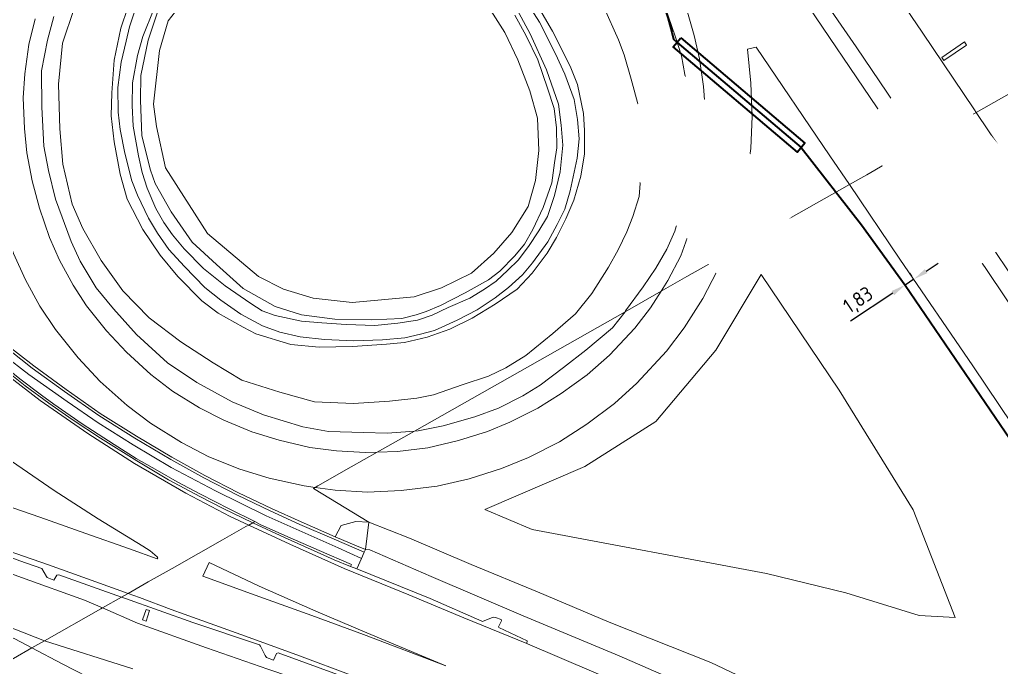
# Model space of a CAD drawing. Header units: metres. Extents: x 112942 to 118371, y 496117 to 499046.
# Drawn here: x 117826.4 to 117994.8, y 496371.1 to 496482.3 of the extents above; entities that cross this region are included whole.
import ezdxf

# ---------------------------------------------------------------- set-up
doc = ezdxf.new("R2010")
doc.units = ezdxf.units.M
doc.linetypes.add('XX-AFBREEK', pattern=[7, 4, -1, 1, -1])
for name, color, linetype, lineweight in [('B-WE-OG-TOPOKAART-G', 7, 'Continuous', 18), ('N-WE-KL-DATA_GLASVEZEL-G', 90, 'KL-GLASVEZEL-N', 35), ('N-WE-KL-DATA_GLASVEZEL-M', 7, 'Continuous', 18), ('N-WE-KL-DATA_GLASVEZEL_MANTELBUIS-G', 90, 'Continuous', 35), ('X-XX-AL-AFBREEKLIJN-G', 7, 'XX-AFBREEK', 18)]:
    doc.layers.add(name, color=color, linetype=linetype, lineweight=lineweight)
doc.styles.add('ISO', font='isocp.shx')
doc.linetypes.add('KL-GLASVEZEL-N', pattern='A,4,-1,[101,NLCS.SHX,S=0.5,R=0,X=0,Y=0],-1,4,-1,["G",Standard,S=1,R=0,X=-0.25,Y=-0.5],-1.5', length=12.5)
doc.dimstyles.new('ISO', dxfattribs={"dimtxt": 2.5, "dimasz": 2.5, "dimexe": 1.25, "dimexo": 0.625, "dimtad": 1, "dimtxsty": 'ISO', "dimcen": 2.5, "dimadec": 0, "dimazin": 0, "dimtfac": 1, "dimtmove": 0, "dimatfit": 3, "dimfxl": 0, "dimarcsym": 0})

# ---------------------------------------------------------------- blocks, each defined once
blk = doc.blocks.new('*D2')
at = {"layer": 'Defpoints', "color": 0, "transparency": 16777216}
for p in [(117978.26, 496436.7, 1.84), (117978.26, 496436.7), (117979.79, 496437.71, 3.49)]:
    blk.add_point(p, dxfattribs=at)
at = {"layer": 'N-WE-KL-DATA_GLASVEZEL-M', "color": 0, "lineweight": -2, "transparency": 16777216}
for p, q in [((117981.88, 496439.08), (117983.97, 496440.46)), ((117979.45, 496438.23), (117979.1, 496438.75)), ((117977.92, 496437.22), (117977.57, 496437.74)), ((117979.79, 496437.71), (117978.26, 496436.7)), ((117976.18, 496435.32), (117968.89, 496430.51))]:
    blk.add_line(p, q, dxfattribs=at)
at = {"layer": 'N-WE-KL-DATA_GLASVEZEL-M', "color": 0, "transparency": 16777216}
for points in [[(117981.65, 496439.43), (117982.11, 496438.74), (117979.79, 496437.71)], [(117975.95, 496435.67), (117976.41, 496434.97), (117978.26, 496436.7)]]:
    blk.add_solid(points, dxfattribs=at)
at = {"layer": 'N-WE-KL-DATA_GLASVEZEL-M', "color": 0, "transparency": 16777216, "insert": (117970.35, 496433.95), "char_height": 2.5, "attachment_point": 5, "rotation": 33.4345, "style": 'ISO'}
blk.add_mtext('1,83', dxfattribs=at)

msp = doc.modelspace()

# ---------------------------------------------------------------- linework, layer by layer
at = {"layer": 'B-WE-OG-TOPOKAART-G', "elevation": -1.422}
for points in [[(117845.996, 496483.412), (117845.203, 496481.023), (117844.622, 496478.557), (117843.785, 496474.99), (117843.233, 496470.624), (117843.274, 496466.388), (117843.598, 496463.425), (117844.384, 496459.342), (117845.634, 496454.611), (117846.607, 496452.145), (117848.484, 496448.161), (117849.994, 496445.582), (117851.943, 496442.794), (117854.663, 496439.874), (117858.109, 496436.281), (117860.897, 496434.076), (117864.319, 496431.69), (117868.031, 496429.71), (117871.028, 496428.581), (117874.495, 496427.808), (117878.65, 496427.342), (117883.684, 496427.093), (117888.596, 496427.281), (117892.459, 496427.641), (117895.138, 496428.274), (117897.529, 496428.865), (117901.452, 496430.683), (117904.851, 496432.425), (117907.95, 496434.496), (117910.239, 496436.261), (117912.651, 496438.442), (117914.326, 496440.53), (117916.989, 496444.136), (117918.591, 496447.081), (117919.906, 496449.729), (117920.835, 496452.885), (117921.991, 496458.495), (117922.379, 496461.826), (117922.088, 496465.13), (117921.485, 496468.542), (117919.907, 496472.909), (117918.282, 496476.386), (117915.575, 496481.822), (117911.807, 496487.801)], [(117911.807, 496487.801), (117915.575, 496481.822), (117918.282, 496476.386), (117919.907, 496472.909), (117921.485, 496468.542), (117922.088, 496465.13), (117922.379, 496461.826), (117921.991, 496458.495), (117920.835, 496452.885), (117919.906, 496449.729), (117918.591, 496447.081), (117916.989, 496444.136), (117914.326, 496440.53), (117912.651, 496438.442), (117910.239, 496436.261), (117907.95, 496434.496), (117904.851, 496432.425), (117901.452, 496430.683), (117901.452, 496430.683), (117897.529, 496428.865), (117895.138, 496428.274), (117892.459, 496427.641), (117888.596, 496427.281), (117883.684, 496427.093), (117878.65, 496427.342), (117874.495, 496427.808), (117871.028, 496428.581), (117868.031, 496429.71), (117864.319, 496431.69), (117860.897, 496434.076), (117858.109, 496436.281), (117854.663, 496439.874), (117851.943, 496442.794), (117849.994, 496445.582), (117848.484, 496448.161), (117846.607, 496452.145), (117845.634, 496454.611), (117844.384, 496459.342), (117843.598, 496463.425), (117843.274, 496466.388), (117843.233, 496470.624), (117843.785, 496474.99), (117844.622, 496478.557), (117845.203, 496481.023), (117845.996, 496483.412)], [(117911.666, 496484.082), (117913.944, 496479.843), (117916.779, 496473.618), (117918.823, 496467.756), (117919.248, 496464.119), (117919.554, 496460.685), (117919.092, 496456.118), (117918.132, 496452.054), (117916.922, 496448.444), (117915.42, 496446.023), (117913.654, 496443.291), (117911.867, 496440.945), (117910.117, 496439.265), (117908.128, 496437.388), (117906.128, 496435.997), (117903.582, 496434.433), (117899.9, 496432.828), (117897.111, 496431.542), (117897.111, 496431.542), (117894.639, 496430.687), (117891.241, 496430.141), (117887.305, 496429.732), (117882.396, 496429.93), (117878.203, 496430.217), (117874.698, 496430.492), (117870.198, 496431.485), (117868.001, 496432.287), (117866.044, 496433.512), (117861.615, 496436.534), (117857.885, 496439.544), (117854.577, 496442.897), (117852.599, 496445.343), (117851.08, 496447.454), (117849.712, 496449.817), (117848.228, 496453.309), (117847.394, 496456.037), (117846.741, 496458.9), (117845.861, 496463.97), (117845.675, 496467.532), (117845.748, 496471.385), (117846.57, 496476.09), (117847.51, 496479.39), (117849.4, 496484.061)], [(117849.4, 496484.061), (117847.51, 496479.39), (117846.57, 496476.09), (117845.748, 496471.385), (117845.675, 496467.532), (117845.861, 496463.97), (117846.741, 496458.9), (117847.394, 496456.037), (117848.228, 496453.309), (117849.712, 496449.817), (117851.08, 496447.454), (117852.599, 496445.343), (117854.577, 496442.897), (117857.885, 496439.544), (117861.615, 496436.534), (117866.044, 496433.512), (117868.001, 496432.287), (117870.198, 496431.485), (117874.698, 496430.492), (117878.203, 496430.217), (117882.396, 496429.93), (117887.305, 496429.732), (117891.241, 496430.141), (117894.639, 496430.687), (117897.111, 496431.542), (117899.9, 496432.828), (117903.582, 496434.433), (117906.128, 496435.997), (117908.128, 496437.388), (117910.117, 496439.265), (117911.867, 496440.945), (117913.654, 496443.291), (117915.42, 496446.023), (117916.922, 496448.444), (117918.132, 496452.054), (117919.092, 496456.118), (117919.554, 496460.685), (117919.248, 496464.119), (117918.823, 496467.756), (117916.779, 496473.618), (117913.944, 496479.843), (117911.666, 496484.082)]]:
    msp.add_lwpolyline(points, dxfattribs=at)
at = {"layer": 'B-WE-OG-TOPOKAART-G', "elevation": 5.315}
for points in [[(117847.442, 496379.199), (117848.057, 496379.004), (117848.663, 496380.83), (117848.09, 496381.02), (117847.442, 496379.199)], [(117848.09, 496381.02), (117848.663, 496380.83), (117848.057, 496379.004), (117847.442, 496379.199), (117848.09, 496381.02)]]:
    msp.add_lwpolyline(points, close=True, dxfattribs=at)
at = {"layer": 'B-WE-OG-TOPOKAART-G'}
for points in [[(117959.703, 496492.318, 4.676), (117963.602, 496486.728, 4.634), (117969.855, 496477.618, 4.525), (117980.657, 496461.674, 4.226), (117981.119, 496460.992, 4.212), (117979.562, 496460.108, 16.053), (117978.596, 496459.56, 3.972), (117973.494, 496467.112, 4.108), (117960.635, 496486.178, 4.447), (117956.163, 496492.812, 4.572), (117948.062, 496504.877, 4.777), (117938.477, 496518.977, 5.017), (117929.349, 496532.335, 5.257), (117922.287, 496542.449, 5.417), (117922.085, 496542.735, 5.436), (117923.687, 496543.838, 5.342), (117925.665, 496540.93, 5.315), (117931.282, 496533.019, 5.246), (117936.454, 496525.704, 5.123), (117941.286, 496518.582, 5.015), (117946.552, 496510.787, 4.994), (117953.914, 496499.746, 4.853), (117959.156, 496491.964, 4.715), (117959.703, 496492.318, 4.676)], [(118061.227, 496506.434, 2.054), (117990.489, 496466.306, 3.96), (117990.183, 496466.761, 3.97), (117981.183, 496480.11, 4.262), (117973.791, 496491.106, 4.494)], [(118079.597, 496349.583, 2.388), (118082.203, 496342.943, 2.348), (118085.097, 496336.734, 2.231), (118090.782, 496324.394, 2.117), (118096.745, 496313.093, 1.939), (118103.953, 496300.368, 1.732), (118104.011, 496300.1, 1.667), (118103.085, 496299.487, 1.67), (118102.288, 496298.927, 1.393), (118100.875, 496297.919, 1.59), (118092.062, 496311.954, 1.661), (118084.788, 496323.915, 1.765), (118073.616, 496341.629, 1.97), (118063.945, 496356.775, 2.099), (118054.212, 496371.612, 2.302), (118043.842, 496387.135, 2.486), (118033.307, 496402.733, 2.709), (118021.927, 496419.668, 3.019), (118011.528, 496435.048, 3.283), (118000.702, 496451.113, 3.61), (117990.489, 496466.306, 3.96), (118061.227, 496506.434, 2.054)], [(117894.071, 496434.694, -1.032), (117883.39, 496433.687, -1.032), (117876.75, 496434.452, -1.032), (117871.627, 496435.991, -0.915), (117867.361, 496438.156, -0.915), (117858.594, 496445.52, -0.804), (117851.383, 496456.838, -0.906), (117849.821, 496463.89, -1.005), (117849.317, 496467.74, -1.029), (117850.353, 496476.971, -1.029), (117851.865, 496482.061, -1.029), (117858.743, 496490.955, -1.098)], [(117858.743, 496490.955, -1.098), (117851.865, 496482.061, -1.029), (117850.353, 496476.971, -1.029), (117849.317, 496467.74, -1.029), (117849.821, 496463.89, -1.005), (117851.383, 496456.838, -0.906), (117858.594, 496445.52, -0.804)], [(117973.791, 496491.106, 4.494), (117981.183, 496480.11, 4.262), (117990.183, 496466.761, 3.97), (117990.489, 496466.306, 3.96)], [(117858.594, 496445.52, -0.804), (117867.361, 496438.156, -0.915), (117871.627, 496435.991, -0.915), (117876.75, 496434.452, -1.032), (117883.39, 496433.687, -1.032), (117894.071, 496434.694, -1.032), (117898.759, 496436.223, -1.032), (117903.911, 496438.708, -0.993), (117907.738, 496442.195, -0.99), (117910.83, 496445.73, -1.029), (117913.593, 496450.157, -0.876), (117914.875, 496454.656, -0.798), (117915.412, 496459.819, -0.81), (117915.19, 496465.34, -0.939), (117913.922, 496470.036, -0.975), (117911.82, 496475.35, -1.011), (117909.602, 496480.07, -0.897), (117903.901, 496489.125, -0.81)], [(117903.901, 496489.125, -0.81), (117909.602, 496480.07, -0.897), (117911.82, 496475.35, -1.011), (117913.922, 496470.036, -0.975), (117915.19, 496465.34, -0.939), (117915.412, 496459.819, -0.81), (117914.875, 496454.656, -0.798), (117913.593, 496450.157, -0.876), (117910.83, 496445.73, -1.029), (117907.738, 496442.195, -0.99), (117903.911, 496438.708, -0.993), (117898.759, 496436.223, -1.032), (117894.071, 496434.694, -1.032)], [(117914.403, 496486.096, -1.017), (117917.787, 496480.301, -0.972), (117920.835, 496474.274, -0.957), (117922.08, 496471.099, -0.954), (117923.121, 496466.171, -1.026), (117923.291, 496463.247, -1.002), (117923.254, 496459.207, -0.966), (117922.63, 496455.382, -1.014), (117921.415, 496451.253, -0.975), (117920.089, 496448.084, -0.939), (117918.479, 496444.887, -0.951), (117916.852, 496442.176, -0.951), (117914.28, 496438.732, -0.984), (117911.733, 496436.01, -0.975), (117907.941, 496433.395, -1.014), (117903.996, 496430.997, -1.035), (117900.158, 496429.096, -1.026), (117896.279, 496427.762, -1.047), (117892.377, 496426.852, -1.005), (117889.293, 496426.541, -0.987), (117883.488, 496426.148, -1.092), (117877.757, 496426.037, -1.086), (117872.918, 496426.503, -0.906), (117866.913, 496428.301, -0.825), (117864.686, 496429.439, -0.825), (117860.403, 496431.855, -0.798), (117857.596, 496433.987, -0.834), (117853.532, 496438.148, -0.882), (117850.485, 496441.803, -0.852), (117847.491, 496446.24, -0.831), (117844.834, 496451.432, -0.816), (117843.595, 496455.721, -0.837), (117842.591, 496461.301, -0.864), (117842.045, 496465.761, -0.903), (117842.196, 496469.681, -0.93), (117842.554, 496475.33, -0.915), (117843.731, 496480.824, -0.984), (117844.898, 496484.322, -0.993)], [(117844.898, 496484.322, -0.993), (117843.731, 496480.824, -0.984), (117842.554, 496475.33, -0.915), (117842.196, 496469.681, -0.93), (117842.045, 496465.761, -0.903), (117842.591, 496461.301, -0.864), (117843.595, 496455.721, -0.837), (117844.834, 496451.432, -0.816), (117847.491, 496446.24, -0.831), (117850.485, 496441.803, -0.852), (117853.532, 496438.148, -0.882), (117857.596, 496433.987, -0.834), (117860.403, 496431.855, -0.798), (117864.686, 496429.439, -0.825), (117866.913, 496428.301, -0.825), (117872.918, 496426.503, -0.906), (117877.757, 496426.037, -1.086), (117883.488, 496426.148, -1.092), (117889.293, 496426.541, -0.987), (117892.377, 496426.852, -1.005), (117896.279, 496427.762, -1.047), (117900.158, 496429.096, -1.026), (117903.996, 496430.997, -1.035), (117907.941, 496433.395, -1.014), (117911.733, 496436.01, -0.975), (117914.28, 496438.732, -0.984), (117916.852, 496442.176, -0.951), (117918.479, 496444.887, -0.951), (117920.089, 496448.084, -0.939), (117921.415, 496451.253, -0.975), (117922.63, 496455.382, -1.014), (117923.254, 496459.207, -0.966), (117923.291, 496463.247, -1.002), (117923.121, 496466.171, -1.026), (117922.08, 496471.099, -0.954), (117920.835, 496474.274, -0.957), (117917.787, 496480.301, -0.972), (117914.403, 496486.096, -1.017)], [(117960.635, 496486.178, 4.447), (117973.494, 496467.112, 4.108), (117978.596, 496459.56, 3.972)], [(117990.489, 496466.306, 3.96), (117987.758, 496464.757, 4.03), (117984.815, 496463.088, 4.121), (117981.702, 496461.322, 4.197), (117981.119, 496460.992, 4.212), (117980.657, 496461.674, 4.226), (117969.855, 496477.618, 4.525), (117963.602, 496486.728, 4.634)], [(117822.447, 496483.84, 0.751), (117821.359, 496478.909, 0.811), (117820.598, 496473.393, 0.873), (117820.375, 496468.6, 0.936), (117820.451, 496462.861, 1.003), (117821.027, 496457.717, 1.071), (117821.915, 496452.883, 1.113), (117823.231, 496447.947, 1.164), (117825.305, 496442.11, 1.236), (117827.371, 496437.605, 1.309), (117829.829, 496433.091, 1.397), (117832.506, 496429.058, 1.439), (117836.396, 496424.214, 1.508), (117840.182, 496420.142, 1.584), (117844.812, 496415.997, 1.664), (117848.824, 496413.007, 1.738), (117854.132, 496409.677, 1.839), (117858.839, 496407.228, 1.901), (117864.149, 496405.074, 1.995), (117869.182, 496403.556, 2.063), (117875.191, 496402.196, 2.167), (117877.038, 496401.949, 2.198)], [(117937.141, 496484.429, 3.665), (117938.804, 496479.449, 3.596), (117939.907, 496476.027, 3.548), (117940.789, 496471.261, 3.446), (117941.229, 496467.271, 3.365), (117941.411, 496463.036, 3.317), (117941.253, 496459.658, 3.245), (117940.851, 496454.635, 3.164), (117940.072, 496450.578, 3.086), (117938.763, 496445.973, 3.056), (117937.418, 496442.884, 2.999), (117935.512, 496439.618, 2.927), (117933.36, 496436.417, 2.798), (117930.326, 496432.253, 2.735), (117930.222, 496432.119, 2.732), (117894.096, 496411.625, 1.773), (117889.443, 496411.266, 1.643), (117885.344, 496411.354, 1.511), (117879.341, 496411.539, 1.484), (117874.975, 496412.373, 1.409), (117868.181, 496414.415, 1.229), (117862.83, 496416.635, 1.082), (117856.749, 496419.985, 1.022), (117851.71, 496423.332, 0.947), (117846.426, 496428.185, 0.812), (117842.482, 496432.598, 0.776), (117839.507, 496436.23, 0.725), (117836.73, 496440.78, 0.701), (117835.224, 496444.177, 0.626), (117832.53, 496451.456, 0.479), (117831.288, 496456.383, 0.452), (117830.506, 496460.555, 0.413), (117830.2, 496467.215, 0.296), (117830.11, 496473.494, 0.251), (117831.169, 496478.736, 0.146), (117832.226, 496482.779, 0.116)], [(117926.644, 496484.277, -0.339), (117929.093, 496478.788, -0.288), (117930.098, 496476.215, -0.354), (117931.304, 496472.019, -0.348), (117932.537, 496467.411, -0.351), (117933.112, 496462.653, -0.384), (117933.293, 496459.382, -0.357), (117932.937, 496455.614, -0.36), (117932.675, 496451.906, -0.303), (117931.591, 496448.451, -0.309), (117930.547, 496445.859, -0.339), (117929.071, 496442.716, -0.342), (117927.402, 496439.771, -0.381), (117924.538, 496435.271, -0.324), (117921.741, 496431.738, -0.333), (117917.832, 496428.388, -0.369), (117913.221, 496424.575, -0.306), (117909.79, 496422.503, -0.324), (117906.818, 496421.028, -0.387), (117902.279, 496419.536, -0.438), (117897.372, 496417.852, -0.429), (117894.498, 496417.256, -0.483), (117889.842, 496416.746, -0.573), (117883.653, 496416.371, -0.513), (117876.968, 496416.629, -0.537), (117870.977, 496418.31, -0.513), (117864.497, 496420.379, -0.543), (117859.579, 496423.368, -0.534), (117854.023, 496426.929, -0.582), (117848.604, 496431.081, -0.483), (117844.094, 496435.714, -0.477), (117840.335, 496440.901, -0.402), (117837.232, 496446.432, -0.408), (117835.388, 496450.572, -0.408), (117833.763, 496457.478, -0.498), (117833.263, 496463.515, -0.567), (117833.059, 496471.183, -0.594), (117833.724, 496478.211, -0.627), (117835.714, 496484.189, -0.72)], [(117835.714, 496484.189, -0.72), (117833.724, 496478.211, -0.627), (117833.059, 496471.183, -0.594), (117833.263, 496463.515, -0.567), (117833.763, 496457.478, -0.498), (117835.388, 496450.572, -0.408), (117837.232, 496446.432, -0.408), (117840.335, 496440.901, -0.402), (117844.094, 496435.714, -0.477), (117848.604, 496431.081, -0.483), (117854.023, 496426.929, -0.582), (117859.579, 496423.368, -0.534), (117864.497, 496420.379, -0.543), (117870.977, 496418.31, -0.513), (117876.968, 496416.629, -0.537), (117883.653, 496416.371, -0.513), (117889.842, 496416.746, -0.573), (117894.498, 496417.256, -0.483), (117897.372, 496417.852, -0.429), (117902.279, 496419.536, -0.438), (117906.818, 496421.028, -0.387), (117909.79, 496422.503, -0.324), (117913.221, 496424.575, -0.306), (117917.832, 496428.388, -0.369), (117921.741, 496431.738, -0.333), (117924.538, 496435.271, -0.324), (117927.402, 496439.771, -0.381), (117929.071, 496442.716, -0.342), (117930.547, 496445.859, -0.339), (117931.591, 496448.451, -0.309), (117932.675, 496451.906, -0.303), (117932.937, 496455.614, -0.36), (117933.293, 496459.382, -0.357), (117933.112, 496462.653, -0.384), (117932.537, 496467.411, -0.351), (117931.304, 496472.019, -0.348), (117930.098, 496476.215, -0.354), (117929.093, 496478.788, -0.288), (117926.644, 496484.277, -0.339)], [(117850.339, 496484.562, -1.05), (117848.388, 496478.758, -1.044), (117847.149, 496472.695, -1.047), (117847.11, 496468.42, -0.909), (117847.308, 496462.323, -0.909), (117848.795, 496456.406, -0.918), (117849.602, 496454.117, -0.879), (117852.379, 496449.289, -0.879), (117855.969, 496444.066, -0.876), (117860.132, 496440.203, -0.867), (117864.734, 496436.087, -0.909), (117870.176, 496433.008, -1.041), (117874.717, 496431.592, -1.062), (117880.418, 496430.848, -1.086), (117886.794, 496430.714, -1.131), (117891.924, 496430.926, -1.161), (117894.382, 496431.61, -1.161), (117896.125, 496432.132, -1.161), (117898.594, 496433.207, -1.134), (117902.827, 496435.335, -1.158), (117906.787, 496437.586, -1.17), (117908.737, 496439.079, -1.158), (117911.321, 496441.692, -1.194), (117912.975, 496443.727, -1.194), (117914.384, 496446.216, -1.116), (117916.161, 496449.989, -1.014), (117917.669, 496454.242, -1.011), (117918.144, 496457.705, -1.029), (117918.536, 496460.238, -1.041), (117918.49, 496463.692, -1.089), (117918.046, 496466.992, -1.101), (117916.944, 496470.507, -1.155), (117915.26, 496475.377, -1.155), (117913.239, 496479.481, -1.176), (117911.311, 496483.011, -1.017)], [(117908.737, 496439.079, -1.158), (117906.787, 496437.586, -1.17), (117902.827, 496435.335, -1.158), (117898.594, 496433.207, -1.134), (117896.125, 496432.132, -1.161), (117894.382, 496431.61, -1.161), (117891.924, 496430.926, -1.161), (117886.794, 496430.714, -1.131), (117880.418, 496430.848, -1.086), (117874.717, 496431.592, -1.062), (117870.176, 496433.008, -1.041), (117864.734, 496436.087, -0.909), (117860.132, 496440.203, -0.867), (117855.969, 496444.066, -0.876), (117852.379, 496449.289, -0.879), (117849.602, 496454.117, -0.879), (117848.795, 496456.406, -0.918), (117847.308, 496462.323, -0.909), (117847.11, 496468.42, -0.909), (117847.149, 496472.695, -1.047), (117848.388, 496478.758, -1.044), (117850.339, 496484.562, -1.05)], [(117940.733, 496484.372, 4.028), (117942.074, 496479.527, 3.94), (117942.984, 496475.532, 3.852), (117943.678, 496470.795, 3.785), (117944.104, 496465.465, 3.668), (117944.151, 496460.743, 3.607), (117943.558, 496455.006, 3.516), (117942.934, 496451.649, 3.447), (117941.792, 496447.345, 3.394), (117939.792, 496441.733, 3.283), (117937.565, 496437.449, 3.184), (117936.412, 496435.63, 3.156), (117930.222, 496432.119, 2.732), (117930.326, 496432.253, 2.735), (117933.36, 496436.417, 2.798), (117935.512, 496439.618, 2.927), (117937.418, 496442.884, 2.999), (117938.763, 496445.973, 3.056), (117940.072, 496450.578, 3.086), (117940.851, 496454.635, 3.164), (117941.253, 496459.658, 3.245), (117941.411, 496463.036, 3.317), (117941.229, 496467.271, 3.365), (117940.789, 496471.261, 3.446), (117939.907, 496476.027, 3.548), (117938.804, 496479.449, 3.596), (117937.141, 496484.429, 3.665)], [(117978.596, 496459.56, 3.972), (117977.745, 496459.077, 3.97), (117974.742, 496457.374, 3.896), (117971.693, 496455.644, 3.845), (117968.709, 496453.951, 3.753), (117965.349, 496458.906, 3.834), (117952.75, 496477.532, 4.227), (117951.221, 496477.183, 4.217), (117951.82, 496471.337, 4.136), (117952.05, 496465.687, 4.043), (117951.802, 496460.134, 3.96), (117950.849, 496453.369, 3.848), (117949.834, 496449.33, 3.761), (117948.356, 496444.888, 3.715), (117947.033, 496441.655, 3.64), (117946.425, 496441.31, 3.611), (117940.852, 496438.149, 3.356), (117936.412, 496435.63, 3.156), (117937.565, 496437.449, 3.184), (117939.792, 496441.733, 3.283), (117941.792, 496447.345, 3.394), (117942.934, 496451.649, 3.447), (117943.558, 496455.006, 3.516), (117944.151, 496460.743, 3.607), (117944.104, 496465.465, 3.668), (117943.678, 496470.795, 3.785), (117942.984, 496475.532, 3.852), (117942.074, 496479.527, 3.94), (117940.733, 496484.372, 4.028)], [(117829.023, 496482.379, 0.44), (117827.953, 496477.982, 0.502), (117827.245, 496472.986, 0.587), (117826.993, 496468.817, 0.646), (117827.183, 496463.579, 0.692), (117827.605, 496459.421, 0.743), (117828.52, 496454.59, 0.81), (117829.748, 496449.908, 0.869), (117831.493, 496444.871, 0.948), (117833.228, 496440.963, 1.062), (117835.552, 496436.679, 1.074), (117837.86, 496433.141, 1.142), (117841.256, 496428.824, 1.219), (117844.677, 496425.198, 1.284), (117848.851, 496421.365, 1.369), (117852.568, 496418.497, 1.472), (117857.2, 496415.604, 1.557), (117861.396, 496413.478, 1.625), (117866.196, 496411.511, 1.703), (117870.883, 496410.043, 1.776), (117876.143, 496408.823, 1.896), (117880.728, 496408.246, 1.966), (117885.633, 496407.93, 2.066), (117887.712, 496408.004, 2.101), (117883.233, 496405.463, 2.14), (117877.504, 496402.214, 2.21), (117877.038, 496401.949, 2.198), (117875.191, 496402.196, 2.167), (117869.182, 496403.556, 2.063), (117864.149, 496405.074, 1.995), (117858.839, 496407.228, 1.901), (117854.132, 496409.677, 1.839), (117848.824, 496413.007, 1.738), (117844.812, 496415.997, 1.664), (117840.182, 496420.142, 1.584), (117836.396, 496424.214, 1.508), (117832.506, 496429.058, 1.439), (117829.829, 496433.091, 1.397), (117827.371, 496437.605, 1.309), (117825.305, 496442.11, 1.236)], [(117832.226, 496482.779, 0.116), (117831.169, 496478.736, 0.146), (117830.11, 496473.494, 0.251), (117830.2, 496467.215, 0.296), (117830.506, 496460.555, 0.413), (117831.288, 496456.383, 0.452), (117832.53, 496451.456, 0.479), (117835.224, 496444.177, 0.626), (117836.73, 496440.78, 0.701), (117839.507, 496436.23, 0.725), (117842.482, 496432.598, 0.776), (117846.426, 496428.185, 0.812), (117851.71, 496423.332, 0.947), (117856.749, 496419.985, 1.022), (117862.83, 496416.635, 1.082), (117868.181, 496414.415, 1.229), (117874.975, 496412.373, 1.409), (117879.341, 496411.539, 1.484), (117885.344, 496411.354, 1.511), (117889.443, 496411.266, 1.643), (117894.096, 496411.625, 1.773), (117887.712, 496408.004, 2.101), (117885.633, 496407.93, 2.066), (117880.728, 496408.246, 1.966), (117876.143, 496408.823, 1.896), (117870.883, 496410.043, 1.776), (117866.196, 496411.511, 1.703), (117861.396, 496413.478, 1.625), (117857.2, 496415.604, 1.557), (117852.568, 496418.497, 1.472), (117848.851, 496421.365, 1.369), (117844.677, 496425.198, 1.284), (117841.256, 496428.824, 1.219), (117837.86, 496433.141, 1.142), (117835.552, 496436.679, 1.074), (117833.228, 496440.963, 1.062), (117831.493, 496444.871, 0.948), (117829.748, 496449.908, 0.869), (117828.52, 496454.59, 0.81), (117827.605, 496459.421, 0.743), (117827.183, 496463.579, 0.692), (117826.993, 496468.817, 0.646), (117827.245, 496472.986, 0.587), (117827.953, 496477.982, 0.502), (117829.023, 496482.379, 0.44)], [(117911.311, 496483.011, -1.017), (117913.239, 496479.481, -1.176), (117915.26, 496475.377, -1.155), (117916.944, 496470.507, -1.155), (117918.046, 496466.992, -1.101), (117918.49, 496463.692, -1.089), (117918.536, 496460.238, -1.041), (117918.144, 496457.705, -1.029), (117917.669, 496454.242, -1.011), (117916.161, 496449.989, -1.014), (117914.384, 496446.216, -1.116), (117912.975, 496443.727, -1.194), (117911.321, 496441.692, -1.194), (117908.737, 496439.079, -1.158)], [(117984.928, 496475.246, 4.094), (117988.819, 496477.902, 3.776), (117988.471, 496478.442, 3.788), (117984.573, 496475.745, 4.112), (117984.928, 496475.246, 4.094)], [(117984.573, 496475.745, 4.112), (117988.471, 496478.442, 3.788), (117988.819, 496477.902, 3.776), (117984.928, 496475.246, 4.094), (117984.573, 496475.745, 4.112)], [(117968.709, 496453.951, 3.753), (117947.033, 496441.655, 3.64), (117948.356, 496444.888, 3.715), (117949.834, 496449.33, 3.761), (117950.849, 496453.369, 3.848), (117951.802, 496460.134, 3.96), (117952.05, 496465.687, 4.043), (117951.82, 496471.337, 4.136), (117951.221, 496477.183, 4.217), (117952.75, 496477.532, 4.227), (117965.349, 496458.906, 3.834), (117968.709, 496453.951, 3.753)], [(118006.363, 496423.692, 3.45), (117993.93, 496442.088, 3.811), (117981.119, 496460.992, 4.212), (117981.702, 496461.322, 4.197), (117984.815, 496463.088, 4.121), (117987.758, 496464.757, 4.03), (117990.489, 496466.306, 3.96), (118000.702, 496451.113, 3.61)], [(117999.147, 496429.078, 3.372), (117986.571, 496447.754, 3.76), (117978.596, 496459.56, 3.972), (117979.562, 496460.108, 16.053), (117981.119, 496460.992, 4.212), (117993.93, 496442.088, 3.811), (118006.363, 496423.692, 3.45)], [(118003.516, 496402.569, 2.79), (117989.881, 496422.827, 3.195), (117977.384, 496441.158, 3.544), (117968.709, 496453.951, 3.753), (117971.693, 496455.644, 3.845), (117974.742, 496457.374, 3.896), (117977.745, 496459.077, 3.97), (117978.596, 496459.56, 3.972), (117986.571, 496447.754, 3.76), (117999.147, 496429.078, 3.372)], [(117954.93, 496367.136, 1.972), (117944.933, 496371.89, 1.985), (117927.529, 496378.793, 2.072), (117915.222, 496384.024, 2.045), (117903.803, 496388.726, 2.105), (117893.249, 496393.229, 2.096), (117886.281, 496395.985, 2.236), (117876.761, 496401.792, 2.134), (117877.038, 496401.949, 2.198), (117880.518, 496401.483, 2.255), (117886.034, 496401.14, 2.354), (117891.806, 496401.412, 2.445), (117897.972, 496402.182, 2.555), (117903.514, 496403.427, 2.649), (117909.029, 496405.202, 2.761), (117913.687, 496407.093, 2.84), (117918.975, 496409.801, 2.944), (117923.653, 496412.814, 3.039), (117928.399, 496416.344, 3.13), (117932.272, 496419.858, 3.208), (117937.349, 496425.322, 3.329), (117940.386, 496429.339, 3.413), (117943.553, 496434.377, 3.496), (117945.951, 496439.012, 3.579), (117947.033, 496441.655, 3.64), (117968.709, 496453.951, 3.753), (117977.384, 496441.158, 3.544)], [(117877.038, 496401.949, 2.198), (117877.504, 496402.214, 2.21), (117883.233, 496405.463, 2.14), (117887.712, 496408.004, 2.101), (117891.197, 496408.127, 2.159), (117896.399, 496408.735, 2.258), (117901.652, 496410.012, 2.354), (117906.623, 496411.529, 2.464), (117910.475, 496413.128, 2.531), (117915.26, 496415.565, 2.629), (117919.298, 496418.1, 2.7), (117923.739, 496421.272, 2.816), (117927.535, 496424.643, 2.904), (117931.886, 496429.278, 3.03), (117934.611, 496432.79, 3.111), (117936.412, 496435.63, 3.156), (117940.852, 496438.149, 3.356), (117946.425, 496441.31, 3.611), (117947.033, 496441.655, 3.64), (117945.951, 496439.012, 3.579), (117943.553, 496434.377, 3.496), (117940.386, 496429.339, 3.413), (117937.349, 496425.322, 3.329), (117932.272, 496419.858, 3.208), (117928.399, 496416.344, 3.13), (117923.653, 496412.814, 3.039), (117918.975, 496409.801, 2.944), (117913.687, 496407.093, 2.84), (117909.029, 496405.202, 2.761), (117903.514, 496403.427, 2.649), (117897.972, 496402.182, 2.555), (117891.806, 496401.412, 2.445), (117886.034, 496401.14, 2.354), (117880.518, 496401.483, 2.255), (117877.038, 496401.949, 2.198)], [(117977.384, 496441.158, 3.544), (117989.881, 496422.827, 3.195), (118003.516, 496402.569, 2.79)], [(117923.354, 496405.549, 2.378), (117906.184, 496398.178, 1.94), (117914.311, 496394.701, 1.997), (117954.496, 496387.191, 2.048), (117968.092, 496383.851, 2.171), (117980.695, 496379.939, 2.066), (117986.849, 496379.6, 2.081), (117979.656, 496398.076, 2.249), (117966.961, 496418.638, 2.396), (117953.577, 496438.506, 3.158), (117945.831, 496425.529, 2.826), (117935.506, 496413.279, 2.652), (117923.354, 496405.549, 2.378)], [(117968.092, 496383.851, 2.171), (117954.496, 496387.191, 2.048), (117914.311, 496394.701, 1.997), (117906.184, 496398.178, 1.94), (117923.354, 496405.549, 2.378), (117935.506, 496413.279, 2.652), (117945.831, 496425.529, 2.826), (117953.577, 496438.506, 3.158), (117966.961, 496418.638, 2.396), (117979.656, 496398.076, 2.249), (117986.849, 496379.6, 2.081), (117980.695, 496379.939, 2.066), (117968.092, 496383.851, 2.171)], [(117887.712, 496408.004, 2.101), (117894.096, 496411.625, 1.773), (117894.724, 496411.674, 1.79), (117899.034, 496412.498, 1.967), (117904.44, 496414.056, 2.036), (117908.508, 496415.537, 2.159), (117912.671, 496417.651, 2.213), (117915.668, 496419.512, 2.273), (117919.654, 496422.533, 2.378), (117923.526, 496425.53, 2.489), (117928.081, 496429.356, 2.672), (117930.222, 496432.119, 2.732), (117936.412, 496435.63, 3.156), (117934.611, 496432.79, 3.111), (117931.886, 496429.278, 3.03), (117927.535, 496424.643, 2.904), (117923.739, 496421.272, 2.816), (117919.298, 496418.1, 2.7), (117915.26, 496415.565, 2.629), (117910.475, 496413.128, 2.531), (117906.623, 496411.529, 2.464), (117901.652, 496410.012, 2.354), (117896.399, 496408.735, 2.258), (117891.197, 496408.127, 2.159), (117887.712, 496408.004, 2.101)], [(117894.096, 496411.625, 1.773), (117930.222, 496432.119, 2.732), (117928.081, 496429.356, 2.672), (117923.526, 496425.53, 2.489), (117919.654, 496422.533, 2.378), (117915.668, 496419.512, 2.273), (117912.671, 496417.651, 2.213), (117908.508, 496415.537, 2.159), (117904.44, 496414.056, 2.036), (117899.034, 496412.498, 1.967), (117894.724, 496411.674, 1.79), (117894.096, 496411.625, 1.773)], [(117823.195, 496427.199, 1.456), (117828.81, 496422.804, 1.456), (117834.327, 496418.778, 1.52), (117840.207, 496414.665, 1.52), (117846.387, 496410.77, 1.721), (117852.499, 496407.138, 1.73), (117858.163, 496403.986, 1.783), (117863.913, 496401.005, 1.794), (117869.554, 496398.334, 1.85), (117874.636, 496396.018, 2.138), (117880.484, 496393.476, 2.309), (117884.158, 496391.912, 4.542), (117885.676, 496391.265, 4.906), (117885.499, 496390.851, 5.001), (117880.306, 496393.062, 5.043), (117874.453, 496395.607, 5.124), (117869.365, 496397.926, 5.197), (117863.713, 496400.602, 5.262), (117857.95, 496403.59, 5.278), (117852.275, 496406.747, 5.343), (117846.152, 496410.386, 5.34), (117839.958, 496414.29, 5.452), (117834.065, 496418.412, 5.592), (117828.539, 496422.445, 5.835), (117822.912, 496426.849, 5.877)], [(117822.912, 496426.849, 5.877), (117828.539, 496422.445, 5.835), (117834.065, 496418.412, 5.592), (117839.958, 496414.29, 5.452), (117846.152, 496410.386, 5.34), (117852.275, 496406.747, 5.343), (117857.95, 496403.59, 5.278), (117863.713, 496400.602, 5.262), (117869.365, 496397.926, 5.197), (117874.453, 496395.607, 5.124), (117880.306, 496393.062, 5.043), (117885.499, 496390.851, 5.001)], [(117877.038, 496401.949, 2.198), (117876.761, 496401.792, 2.134), (117886.281, 496395.985, 2.236), (117884.05, 496396.118, 2.284), (117881.538, 496395.391, 2.29), (117880.484, 496393.476, 2.309), (117874.636, 496396.018, 2.138), (117869.554, 496398.334, 1.85), (117863.913, 496401.005, 1.794), (117858.163, 496403.986, 1.783), (117852.499, 496407.138, 1.73), (117846.387, 496410.77, 1.721), (117840.207, 496414.665, 1.52), (117834.327, 496418.778, 1.52), (117828.81, 496422.804, 1.456), (117823.195, 496427.199, 1.456)], [(117721.622, 496424.738, 4.509), (117729.625, 496422.314, 4.745), (117737.823, 496419.766, 4.96), (117746.919, 496416.877, 5.142), (117755.412, 496414.171, 5.282), (117762.91, 496411.768, 5.4), (117771.485, 496409.026, 5.539), (117780.199, 496406.118, 5.635), (117789.086, 496403.124, 5.683), (117798.298, 496400.003, 5.717), (117806.682, 496397.171, 5.704), (117814.529, 496394.527, 5.69), (117822.827, 496391.606, 5.642), (117831.302, 496388.657, 5.545), (117839.456, 496385.765, 5.465), (117844.985, 496383.766, 5.389)], [(117823.68, 496424.667, 5.96), (117827.969, 496421.335, 5.903), (117834.512, 496416.717, 5.786), (117839.836, 496413.042, 5.678), (117845.838, 496409.272, 5.591), (117852.366, 496405.381, 5.501), (117859.954, 496401.361, 5.396), (117868.524, 496397.119, 5.254), (117868.64, 496397.062, 5.252), (117881, 496391.555, 5.126), (117884.988, 496389.776, 4.973), (117884.22, 496388, 4.79), (117883.117, 496388.383, 4.799), (117883.281, 496388.714, 4.811), (117877.731, 496391.096, 4.82), (117871.844, 496393.698, 4.889), (117867.648, 496395.601, 4.925), (117866.688, 496396.078, 4.942), (117862.31, 496398.252, 5.018), (117857.376, 496400.778, 5.087), (117853.417, 496402.892, 5.129), (117849.994, 496404.866, 5.213), (117846.372, 496406.945, 5.222), (117842.588, 496409.312, 5.264), (117837.116, 496412.887, 5.387), (117832.238, 496416.255, 5.441), (117830.117, 496417.798, 5.498), (117826.425, 496420.606, 5.567), (117822.939, 496423.356, 5.615)], [(117885.499, 496390.851, 5.001), (117884.988, 496389.776, 4.973), (117881, 496391.555, 5.126), (117868.64, 496397.062, 5.252), (117868.524, 496397.119, 5.254), (117859.954, 496401.361, 5.396), (117852.366, 496405.381, 5.501), (117845.838, 496409.272, 5.591), (117839.836, 496413.042, 5.678), (117834.512, 496416.717, 5.786), (117827.969, 496421.335, 5.903), (117823.68, 496424.667, 5.96)], [(117840.564, 496381.258, 5.376), (117840.321, 496381.12, 4.563), (117830.645, 496375.632, 0.425), (117825.528, 496377.621, 0.413), (117811.326, 496382.612, 0.598), (117795.051, 496388.325, 0.22), (117765.972, 496398.295, 0.253), (117747.306, 496404.796, 0.376), (117732.538, 496409.657, 0.355), (117714.713, 496414.973, 0.361), (117712.348, 496415.829, 0.399), (117712.142, 496422.956, 4.255), (117719.079, 496420.958, 4.51), (117728.739, 496418.464, 4.786), (117742.1, 496414.606, 5.038), (117757.376, 496410.017, 5.347), (117775.773, 496403.948, 5.59), (117792.496, 496398.258, 5.704), (117808.679, 496393.079, 5.716), (117826.68, 496386.514, 5.567), (117837.501, 496382.572, 5.417), (117840.564, 496381.258, 5.376)], [(117822.126, 496423.512, 5.531), (117827.315, 496419.373, 5.471), (117831.371, 496416.417, 5.402), (117835.39, 496413.628, 5.384), (117840.251, 496410.406, 5.306), (117846.442, 496406.506, 5.216), (117851.91, 496403.279, 5.132), (117857.37, 496400.362, 5.105), (117861.275, 496398.338, 5.033), (117866.344, 496395.883, 4.97), (117865.666, 496395.498, 5.098), (117862.485, 496396.984, 5.141), (117854.862, 496400.962, 5.25), (117846.087, 496406.033, 5.387), (117838.056, 496411.193, 5.491), (117829.896, 496416.892, 5.621), (117822.029, 496422.861, 5.738)], [(117822.029, 496422.861, 5.738), (117829.896, 496416.892, 5.621), (117838.056, 496411.193, 5.491), (117846.087, 496406.033, 5.387), (117854.862, 496400.962, 5.25), (117862.485, 496396.984, 5.141), (117865.666, 496395.498, 5.098), (117865.19, 496395.228, 5.123), (117861.161, 496392.943, 5.304), (117857.029, 496390.598, 5.443), (117852.528, 496388.045, 5.505), (117848.438, 496385.724, 5.449), (117844.985, 496383.766, 5.389), (117839.456, 496385.765, 5.465), (117831.302, 496388.657, 5.545), (117822.827, 496391.606, 5.642)], [(117849.994, 496404.866, 5.213), (117853.417, 496402.892, 5.129), (117857.376, 496400.778, 5.087), (117862.31, 496398.252, 5.018), (117866.688, 496396.078, 4.942), (117866.344, 496395.883, 4.97), (117861.275, 496398.338, 5.033), (117857.37, 496400.362, 5.105), (117851.91, 496403.279, 5.132), (117846.442, 496406.506, 5.216), (117840.251, 496410.406, 5.306), (117835.39, 496413.628, 5.384), (117831.371, 496416.417, 5.402), (117827.315, 496419.373, 5.471), (117822.126, 496423.512, 5.531)], [(117866.688, 496396.078, 4.942), (117867.648, 496395.601, 4.925), (117871.844, 496393.698, 4.889), (117877.731, 496391.096, 4.82), (117883.281, 496388.714, 4.811), (117883.117, 496388.383, 4.799), (117880.341, 496389.532, 4.775), (117871.776, 496393.352, 4.892), (117866.36, 496395.875, 4.97), (117866.344, 496395.883, 4.97), (117861.275, 496398.338, 5.033), (117857.37, 496400.362, 5.105), (117851.91, 496403.279, 5.132), (117846.442, 496406.506, 5.216), (117840.251, 496410.406, 5.306), (117835.39, 496413.628, 5.384), (117831.371, 496416.417, 5.402), (117827.315, 496419.373, 5.471), (117822.126, 496423.512, 5.531)], [(117822.939, 496423.356, 5.615), (117826.425, 496420.606, 5.567), (117830.117, 496417.798, 5.498), (117832.238, 496416.255, 5.441), (117837.116, 496412.887, 5.387), (117842.588, 496409.312, 5.264), (117846.372, 496406.945, 5.222), (117849.994, 496404.866, 5.213)], [(117822.939, 496423.356, 5.615), (117826.425, 496420.606, 5.567), (117830.117, 496417.798, 5.498), (117832.238, 496416.255, 5.441), (117837.116, 496412.887, 5.387), (117842.588, 496409.312, 5.264), (117846.372, 496406.945, 5.222), (117849.994, 496404.866, 5.213), (117853.417, 496402.892, 5.129), (117857.376, 496400.778, 5.087), (117862.31, 496398.252, 5.018), (117866.688, 496396.078, 4.942)], [(117712.348, 496415.829, 0.399), (117714.713, 496414.973, 0.361), (117732.538, 496409.657, 0.355), (117747.306, 496404.796, 0.376), (117765.972, 496398.295, 0.253), (117795.051, 496388.325, 0.22), (117811.326, 496382.612, 0.598), (117825.528, 496377.621, 0.413), (117830.645, 496375.632, 0.425), (117828.466, 496374.395, 0.548), (117825.536, 496375.948, 0.547), (117810.798, 496382.42, 0.554), (117769.148, 496394.991, 0.325), (117747.455, 496400.959, 0.4), (117719.532, 496408.735, 0.415), (117712.492, 496410.862, 0.189), (117712.348, 496415.829, 0.399)], [(117712.492, 496410.862, 0.189), (117719.532, 496408.735, 0.415), (117747.455, 496400.959, 0.4), (117769.148, 496394.991, 0.325), (117810.798, 496382.42, 0.554), (117825.536, 496375.948, 0.547), (117828.466, 496374.395, 0.548), (117822.083, 496370.774, 0.39), (117820.616, 496371.623, 0.407), (117815.818, 496373.83, 0.47), (117810.956, 496375.905, 0.473), (117806.37, 496377.568, 0.437), (117799.404, 496379.665, 0.42), (117791.575, 496381.766, 0.37), (117783.549, 496383.775, 0.333), (117775.841, 496385.769, 0.273), (117765.525, 496388.228, 0.27), (117756.521, 496390.35, 0.26), (117746.465, 496392.851, 0.2), (117733.658, 496395.789, 0.13), (117719.153, 496399.584, 0.063), (117712.777, 496401.006, 0.073), (117712.492, 496410.862, 0.189)], [(117824.94, 496406.479, 6.082), (117832.295, 496401.428, 5.972), (117839.818, 496396.567, 5.827), (117847.491, 496391.873, 5.649), (117848.767, 496391.039, 5.606), (117849.962, 496390.038, 5.582), (117850.059, 496389.867, 5.571), (117849.97, 496389.662, 5.565), (117845.229, 496391.388, 5.624), (117837.708, 496394.027, 5.712), (117829.823, 496396.823, 5.81), (117822.001, 496399.557, 5.849)], [(117822.001, 496399.557, 5.849), (117829.823, 496396.823, 5.81), (117837.708, 496394.027, 5.712), (117845.229, 496391.388, 5.624), (117849.97, 496389.662, 5.565), (117850.059, 496389.867, 5.571), (117849.962, 496390.038, 5.582), (117848.767, 496391.039, 5.606), (117847.491, 496391.873, 5.649), (117839.818, 496396.567, 5.827), (117832.295, 496401.428, 5.972), (117824.94, 496406.479, 6.082)], [(117877.731, 496391.096, 4.82), (117883.281, 496388.714, 4.811), (117883.117, 496388.383, 4.799), (117880.341, 496389.532, 4.775), (117871.776, 496393.352, 4.892), (117866.36, 496395.875, 4.97), (117866.344, 496395.883, 4.97), (117866.688, 496396.078, 4.942), (117867.648, 496395.601, 4.925), (117871.844, 496393.698, 4.889), (117877.731, 496391.096, 4.82)], [(117884.05, 496396.118, 2.284), (117886.281, 496395.985, 2.236), (117885.676, 496391.265, 4.906), (117884.158, 496391.912, 4.542), (117880.484, 496393.476, 2.309), (117881.538, 496395.391, 2.29), (117884.05, 496396.118, 2.284)], [(117885.676, 496391.265, 4.906), (117886.281, 496395.985, 2.236), (117893.249, 496393.229, 2.096), (117903.803, 496388.726, 2.105), (117915.222, 496384.024, 2.045), (117927.529, 496378.793, 2.072), (117944.933, 496371.89, 1.985), (117954.93, 496367.136, 1.972), (117963.769, 496362.957, 1.864), (117968.716, 496360.544, 1.783), (117973.874, 496357.594, 1.657), (117978.868, 496354.624, 1.621), (117984.257, 496351.058, 1.678), (117990.387, 496346.374, 1.792), (117995.408, 496342.686, 1.813)], [(117883.681, 496369.568, 4.745), (117873.897, 496373.19, 4.921), (117864.311, 496376.727, 5.091), (117854.615, 496380.216, 5.262), (117852.367, 496381.015, 5.296), (117846.93, 496383.063, 5.362), (117844.985, 496383.766, 5.389), (117848.438, 496385.724, 5.449), (117852.528, 496388.045, 5.505), (117857.029, 496390.598, 5.443), (117861.161, 496392.943, 5.304), (117865.19, 496395.228, 5.123), (117865.666, 496395.498, 5.098), (117872.723, 496392.202, 5.003), (117882.023, 496388.05, 4.914), (117893.125, 496383.512, 4.779), (117902.579, 496379.549, 4.642), (117913.352, 496375.155, 4.436)], [(117883.117, 496388.383, 4.799), (117884.22, 496388, 4.79), (117896.77, 496382.852, 4.685), (117905.661, 496378.968, 4.583), (117905.76, 496378.956, 4.583), (117907.618, 496379.664, 4.583), (117907.982, 496379.617, 4.574), (117908.996, 496379.266, 4.538), (117909.056, 496379.046, 4.517), (117908.538, 496378.042, 4.49), (117908.554, 496377.887, 4.496), (117913.411, 496375.612, 4.439), (117913.352, 496375.155, 4.436), (117902.579, 496379.549, 4.642), (117893.125, 496383.512, 4.779), (117882.023, 496388.05, 4.914), (117872.723, 496392.202, 5.003), (117865.666, 496395.498, 5.098), (117866.344, 496395.883, 4.97), (117866.36, 496395.875, 4.97), (117871.776, 496393.352, 4.892), (117880.341, 496389.532, 4.775), (117883.117, 496388.383, 4.799)], [(117820.402, 496391.57, 5.617), (117826.416, 496389.37, 5.564), (117830.168, 496388.035, 5.558), (117830.976, 496386.64, 5.588), (117831.082, 496386.504, 5.585), (117832.238, 496386.033, 5.555), (117832.738, 496386.861, 5.528), (117833.084, 496386.915, 5.51), (117843.868, 496383.132, 5.366), (117840.564, 496381.258, 5.376), (117837.501, 496382.572, 5.417), (117826.68, 496386.514, 5.567), (117808.679, 496393.079, 5.716)], [(117844.985, 496383.766, 5.389), (117843.868, 496383.132, 5.366), (117833.084, 496386.915, 5.51), (117832.738, 496386.861, 5.528), (117832.238, 496386.033, 5.555), (117831.082, 496386.504, 5.585), (117830.976, 496386.64, 5.588), (117830.168, 496388.035, 5.558), (117826.416, 496389.37, 5.564), (117820.402, 496391.57, 5.617)], [(117924.879, 496370.234, 4.354), (117913.481, 496375.102, 4.473), (117913.352, 496375.155, 4.436), (117913.411, 496375.612, 4.439), (117908.554, 496377.887, 4.496), (117908.538, 496378.042, 4.49), (117909.056, 496379.046, 4.517), (117908.996, 496379.266, 4.538), (117907.982, 496379.617, 4.574), (117907.618, 496379.664, 4.583), (117905.76, 496378.956, 4.583), (117905.661, 496378.968, 4.583), (117896.77, 496382.852, 4.685), (117884.22, 496388, 4.79), (117884.988, 496389.776, 4.973), (117885.499, 496390.851, 5.001), (117885.676, 496391.265, 4.906), (117886.441, 496391.257, 4.985), (117896.988, 496386.671, 4.769), (117912.771, 496379.929, 4.367), (117929.197, 496373.064, 4.196), (117937.316, 496369.499, 4.073)], [(118001.426, 496334.8, 3.277), (117992.101, 496340.77, 3.391), (117981.783, 496346.915, 3.631), (117970.818, 496353.559, 3.751), (117962.676, 496357.928, 3.847), (117952.259, 496363.327, 3.904), (117937.316, 496369.499, 4.073), (117929.197, 496373.064, 4.196), (117912.771, 496379.929, 4.367), (117896.988, 496386.671, 4.769), (117886.441, 496391.257, 4.985), (117885.676, 496391.265, 4.906)], [(117858.87, 496389.081, 5.391), (117867.442, 496384.995, 5.242), (117877.198, 496380.688, 5.087), (117885.94, 496376.976, 4.916), (117895.346, 496373.039, 4.745), (117899.473, 496371.335, 4.663), (117885.34, 496376.714, 4.915), (117876.501, 496379.985, 5.082), (117866.773, 496383.449, 5.257), (117857.773, 496386.732, 5.473), (117858.87, 496389.081, 5.391)], [(117998.171, 496309.331, 2.683), (117993.261, 496312.676, 2.776), (117987.332, 496316.658, 2.881), (117981.839, 496319.946, 2.968), (117976.225, 496323.29, 3.04), (117971.426, 496326.118, 3.112), (117965.022, 496329.691, 3.22), (117957.832, 496333.703, 3.334), (117951.138, 496337.056, 3.439), (117942.603, 496341.087, 3.637), (117935.44, 496344.67, 3.757), (117926.883, 496348.48, 3.946), (117918.087, 496352.339, 4.018), (117912.465, 496354.597, 4.1), (117902.828, 496358.699, 4.316), (117895.095, 496361.825, 4.427), (117885.149, 496365.233, 4.622), (117876.916, 496368.04, 4.748), (117868.969, 496370.725, 4.91), (117858.394, 496374.432, 5.144), (117846.591, 496378.672, 5.294), (117840.564, 496381.258, 5.376), (117843.868, 496383.132, 5.366), (117844.507, 496382.908, 5.357)], [(117880.924, 496369.825, 4.706), (117870.743, 496373.533, 4.952), (117870.448, 496373.458, 4.946), (117869.909, 496372.273, 4.913), (117868.731, 496372.742, 4.901), (117868.473, 496373.094, 4.901), (117867.692, 496374.708, 4.967), (117867.518, 496374.936, 4.97), (117856.062, 496378.768, 5.156), (117844.507, 496382.908, 5.357), (117843.868, 496383.132, 5.366), (117844.985, 496383.766, 5.389), (117846.93, 496383.063, 5.362), (117852.367, 496381.015, 5.296), (117854.615, 496380.216, 5.262), (117864.311, 496376.727, 5.091), (117873.897, 496373.19, 4.921), (117883.681, 496369.568, 4.745)], [(117844.507, 496382.908, 5.357), (117856.062, 496378.768, 5.156), (117867.518, 496374.936, 4.97), (117867.692, 496374.708, 4.967), (117868.473, 496373.094, 4.901), (117868.731, 496372.742, 4.901), (117869.909, 496372.273, 4.913), (117870.448, 496373.458, 4.946), (117870.743, 496373.533, 4.952), (117880.924, 496369.825, 4.706)], [(117845.795, 496370.788, 0.555), (117830.645, 496375.632, 0.425), (117840.321, 496381.12, 4.563), (117840.564, 496381.258, 5.376), (117846.591, 496378.672, 5.294), (117858.394, 496374.432, 5.144), (117868.969, 496370.725, 4.91)], [(117822.083, 496370.774, 0.39), (117828.466, 496374.395, 0.548), (117833.644, 496371.65, 0.55), (117846.837, 496364.89, 0.529)], [(117846.837, 496364.89, 0.529), (117833.644, 496371.65, 0.55), (117828.466, 496374.395, 0.548), (117830.645, 496375.632, 0.425), (117845.795, 496370.788, 0.555)], [(117913.352, 496375.155, 4.436), (117913.481, 496375.102, 4.473), (117924.879, 496370.234, 4.354), (117934.357, 496366.14, 4.256), (117943.714, 496361.772, 4.138), (117953.124, 496357.275, 3.992), (117961.41, 496352.93, 3.89), (117969.797, 496348.338, 3.785), (117978.234, 496343.339, 3.672), (117986.182, 496338.495, 3.579), (117994.171, 496333.346, 3.466), (118003.101, 496327.346, 3.32)]]:
    msp.add_polyline3d(points, dxfattribs=at)
at = {"layer": 'N-WE-KL-DATA_GLASVEZEL-G', "flags": 128}
msp.add_lwpolyline([(117460.381, 497010.106), (117462.6, 497008.829), (117467.424, 497005.984), (117473.009, 497002.315), (117482.442, 496995.949), (117488.683, 496991.858), (117493.711, 496988.515), (117505.616, 496980.429), (117514.441, 496974.41), (117525.05, 496967.096), (117535.796, 496959.485), (117547.23, 496951.267), (117557.585, 496943.711), (117574.725, 496930.877), (117584.774, 496923.248), (117592.054, 496917.522), (117597.844, 496912.957), (117613.512, 496900.322), (117621.06, 496894.333), (117626.229, 496889.908), (117630.809, 496885.962), (117636.101, 496880.593), (117685.655, 496838.529), (117692.098, 496833.912), (117696.353, 496830.657), (117701.07, 496827.085), (117706.802, 496822.941), (117710.585, 496820.306), (117715.134, 496817.45), (117719.576, 496814.837), (117722.919, 496812.983), (117718.587, 496804.541), (117720.016, 496802.775), (117728.12, 496798.196), (117740.789, 496785.864), (117748.266, 496778.386), (117756.127, 496770.477), (117770.21, 496756.008), (117775.046, 496747.786), (117803.816, 496716.504), (117807.167, 496716.328), (117813.787, 496708.903), (117815.669, 496706.776), (117792.341, 496684.844), (117796.417, 496680.267), (117805.765, 496669.56), (117810.369, 496664.123), (117816.572, 496656.462), (117820.684, 496651.328), (117828.744, 496641.238), (117838.669, 496628.681), (117849.95, 496614.025), (117862.38, 496598.118, -0.4142136), (117862.164, 496596.364), (117861.342, 496595.721, 0.4038997), (117861.1, 496594.002), (117896.691, 496544.976), (117898.377, 496542.654), (117901.058, 496544.599), (117910.823, 496530.799), (117912.397, 496528.613), (117919.735, 496517.522), (117924.034, 496510.821), (117926.852, 496506.352), (117929.449, 496501.812), (117931.551, 496497.719), (117932.901, 496494.763), (117933.935, 496492.403), (117934.954, 496489.973), (117935.883, 496487.497), (117936.745, 496485.072), (117937.542, 496482.62), (117938.237, 496480.116), (117938.515, 496478.903), (117939.155, 496478.359), (117960.435, 496460.288), (117970.788, 496447.015), (117978.262, 496436.696), (117997.148, 496409), (118016.891, 496379.416), (118034.954, 496351.955), (118044.736, 496336.863), (118041.01, 496334.447), (118041.587, 496333.505), (118042.91, 496333.206), (118069.408, 496350.361), (118089.138, 496359.544), (118098.753, 496366.148), (118097.882, 496367.416), (118095.05, 496369.546), (118086.345, 496370.643)], format="xyb", dxfattribs=at)
at = {"layer": 'N-WE-KL-DATA_GLASVEZEL_MANTELBUIS-G', "elevation": 0.004, "flags": 128}
msp.add_lwpolyline([(117939.802, 496479.122), (117961.082, 496461.051), (117959.788, 496459.526), (117938.508, 496477.597)], close=True, dxfattribs=at)

# ---------------------------------------------------------------- dimensions: what is measured, and where the dimension line sits
at = {"layer": 'N-WE-KL-DATA_GLASVEZEL-M'}
dim = msp.add_aligned_dim(p1=(117979.793, 496437.707, 3.488), p2=(117978.262, 496436.696, 1.837), distance=0, dimstyle='ISO', override={"dimzin": 0}, dxfattribs=at)
dim.commit()
dim.dimension.update_dxf_attribs({"geometry": '*D2', "text_midpoint": (117970.354, 496433.946)})

# ---------------------------------------------------------------- next in the draw order: wipeouts: each hides what was drawn before it
for points in [[(117939.517, 496473.721), (117926.035, 496462.408), (117946.436, 496438.094), (117959.959, 496449.358)], [(117982.778, 496474.571), (117969.296, 496463.258), (117989.697, 496438.944), (118003.22, 496450.208)]]:
    msp.add_wipeout(points).dxf.layer = 'X-XX-AL-AFBREEKLIJN-G'

doc.saveas('drawing.dxf')
